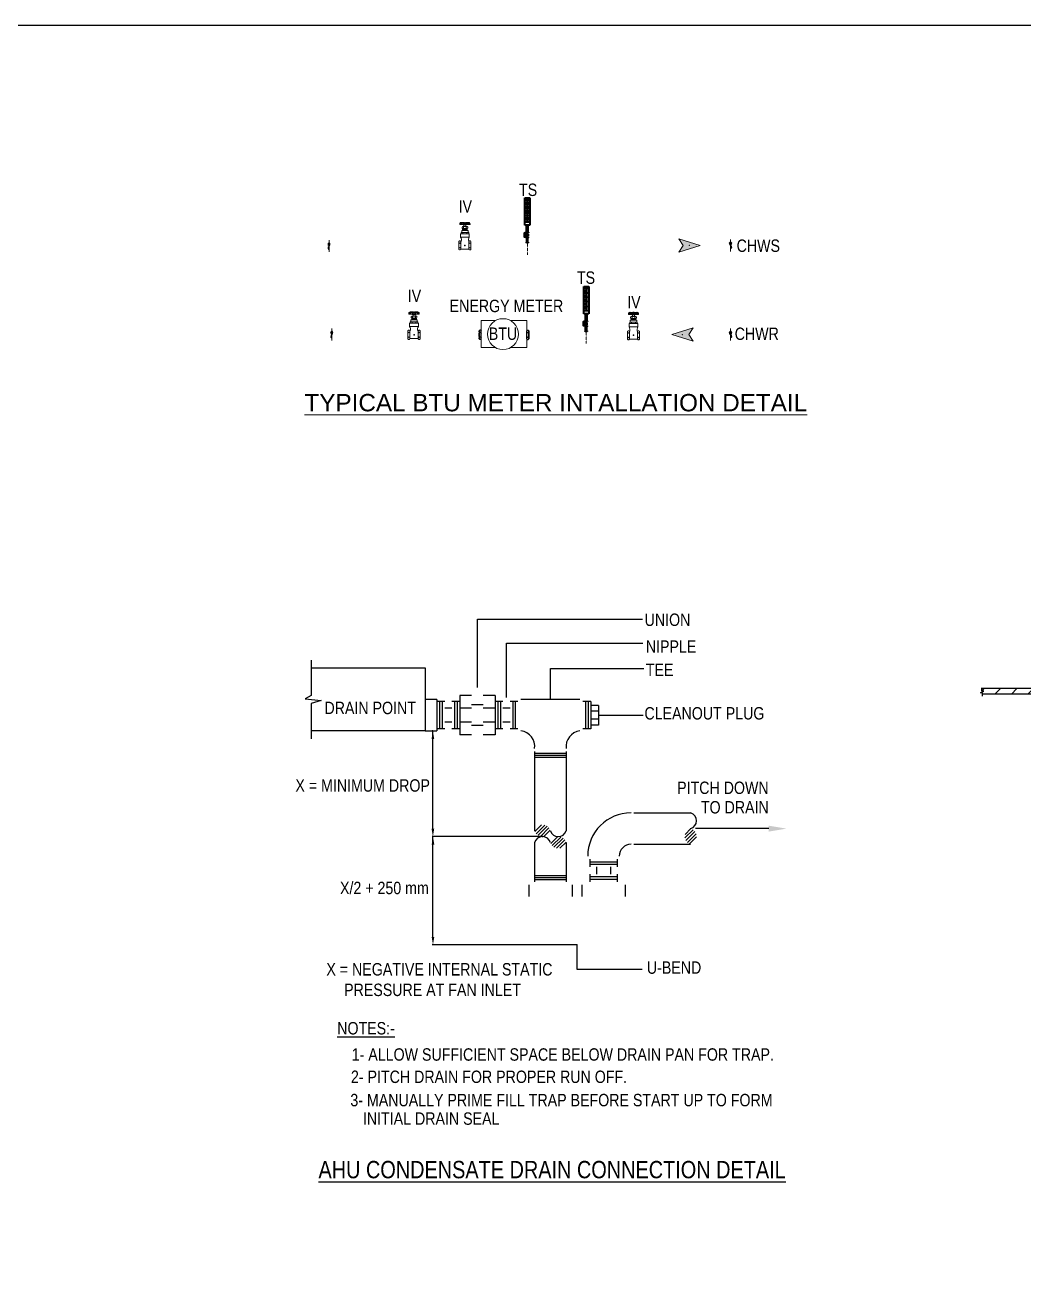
# Model space of a CAD drawing. Header units: millimetres. Extents: x -95178 to 274693, y -2232 to 263302.
# Drawn here: x 63924 to 84058, y 29185 to 54546 of the extents above; entities that cross this region are included whole.
import ezdxf
from ezdxf.enums import TextEntityAlignment as Align

# ---------------------------------------------------------------- set-up
doc = ezdxf.new("R2010")
doc.units = ezdxf.units.MM
doc.set_wipeout_variables(frame=1)
doc.linetypes.add('76-10767-XM-MECH-LEVEL 1$0$DASHED2', pattern=[0.375, 0.25, -0.125])
for name, color, linetype in [('76-10767-XM-MECH-DETAIL$0$A070T-Det Title', 7, 'Continuous'), ('76-10767-XM-MECH-DETAIL$0$M500T_Mechserv-gen-text', 7, 'Continuous'), ('76-10767-XM-MECH-LEVEL 1$0$CHW_RET', 7, 'Continuous'), ('76-10767-XM-MECH-LEVEL 1$0$CHW_SUP', 7, 'Continuous')]:
    doc.layers.add(name, color=color, linetype=linetype)
for name, color, linetype, lineweight in [('76-10767-XM-MECH-DETAIL$0$TTB TXT', 7, 'Continuous', 18), ('76-10767-XM-MECH-LEVEL 1$0$A-DETL-MEDM', 7, 'Continuous', 40), ('76-10767-XM-MECH-LEVEL 1$0$block', 7, 'Continuous', 25), ('76-10767-XM-MECH-LEVEL 1$0$DTEXT', 7, 'Continuous', 18), ('76-10767-XM-MECH-LEVEL 1$0$flow', 7, 'Continuous', 9), ('76-10767-XM-MECH-LEVEL 1$0$G-ANNO-TEXT', 7, 'Continuous', 13), ('76-10767-XM-MECH-LEVEL 1$0$TTB TXT', 7, 'Continuous', 18), ('76-10767-XM-MECH-LEVEL 1$0$VALVES', 7, 'Continuous', 15)]:
    doc.layers.add(name, color=color, linetype=linetype, lineweight=lineweight)
doc.layers.add('76-10767-XM-MECH-LEVEL 1$0$tago', color=7, linetype='Continuous', lineweight=0, plot=False)
doc.styles.add('76-10767-XM-MECH-DETAIL$0$104102003-E-EL-Ground$0$ROMANS', font='romans.shx', dxfattribs={"width": 0.8})
doc.styles.add('76-10767-XM-MECH-DETAIL$0$Arial', font='ARIALN.TTF')
doc.styles.add('76-10767-XM-MECH-DETAIL$0$pamagat', font='arial.ttf', dxfattribs={"height": 5})
doc.styles.add('76-10767-XM-MECH-LEVEL 1$0$Arial Narrow_1', font='ARIALN.TTF', dxfattribs={"height": 2.458207})
doc.styles.add('76-10767-XM-MECH-LEVEL 1$0$GHD Arial Narrow', font='ARIALN.TTF', dxfattribs={"height": 1.5})
doc.dimstyles.new('76-10767-XM-MECH-DETAIL$0$104102003-E-EL-Ground$0$LEADER-W&B', dxfattribs={"dimtxt": 0.18, "dimasz": 2, "dimexe": 0.18, "dimexo": 0.0625, "dimgap": 0.09, "dimtad": 0, "dimtih": 1, "dimtoh": 1, "dimdec": 0, "dimzin": 0, "dimdsep": 46, "dimtxsty": '76-10767-XM-MECH-DETAIL$0$104102003-E-EL-Ground$0$ROMANS', "dimcen": 0.09, "dimclrd": 1, "dimclre": 1, "dimclrt": 1, "dimadec": 0, "dimazin": 0, "dimtfac": 1, "dimtdec": 0, "dimtofl": 0, "dimtmove": 2, "dimatfit": 3, "dimfxl": 1, "dimtolj": 1, "dimtzin": 0, "dimarcsym": 0})

# ---------------------------------------------------------------- blocks, each defined once
blk = doc.blocks.new('76-10767-XM-MECH-LEVEL 1$0$PPP')
at = {"lineweight": 0}
h = blk.add_hatch(dxfattribs=at)
h.set_pattern_fill('ANSI31', color=1, scale=50, style=0)
h.set_pattern_definition([(45, (-44105.0445, -47486.5786), (-4.4194174, 4.4194174), [])])
edge = h.paths.add_edge_path()
edge.add_ellipse((87, 0), major_axis=(0, -14), ratio=0.8927, start_angle=7.8633, end_angle=90)
edge.add_ellipse((87, 0), major_axis=(0, 14), ratio=0.8927, start_angle=270, end_angle=352.1367)
edge.add_arc((82, -29), 43.5, 80.9118, 138.0513)
edge.add_arc((82, 29), 43.5, 221.9487, 279.0882)
for centre, start, end in [((18, -29), 41.9487, 99.0882), ((82, -29), 80.9118, 138.0513), ((82, 29), 221.9487, 279.0882)]:
    blk.add_arc(centre, 43.5, start, end)
for centre, major_axis in [((12, 0), (0, 14)), ((87, 0), (0, -14))]:
    blk.add_ellipse(centre, major_axis=major_axis, ratio=0.8927, start_param=0.13724, end_param=1.570796)
at = {"extrusion": (0, 0, -1)}
blk.add_ellipse((87, 0), major_axis=(0, 14), ratio=0.8927, start_param=0.13724, end_param=1.570796, dxfattribs=at)
at = {"layer": '76-10767-XM-MECH-LEVEL 1$0$tago', "color": 250}
blk.add_line((-43, 0), (143, 0), dxfattribs=at)
blk = doc.blocks.new('76-10767-XM-MECH-LEVEL 1$0$A')
h = blk.add_hatch(color=8)
h.dxf.hatch_style = 1
h.paths.add_polyline_path([(71.3, 0), (-71.3, 44.4), (-42.3, 0), (-71.3, -44.4)])
blk.add_lwpolyline([(-42.3, 0), (-71.3, -44.4), (71.3, 0), (-71.3, 44.4), (-42.3, 0)])
blk.add_point((0, 0))
blk = doc.blocks.new('76-10767-XM-MECH-LEVEL 1$0$GV-25-S')
for p, q in [((-56.5, 108.5), (-56.5, 105)), ((-4.5, 105), (-56.5, 105)), ((-54.3, 108.5), (-50, 108.5)), ((-48, 65.1), (-49.7, 63.6)), ((-49.7, 59.1), (-49.7, 65.1)), ((-11.3, 65.1), (-49.7, 65.1)), ((-47.9, 108.5), (-45.8, 108.5)), ((-46.5, 65.1), (-46.5, 75.6)), ((-46.5, 75.6), (-14.5, 75.6)), ((-44.9, 92.1), (-42.4, 94.6)), ((-44.9, 92.1), (-44.9, 87.1)), ((-44.9, 87.1), (-42.4, 84.6)), ((-18.6, 94.6), (-42.4, 94.6)), ((-18.6, 84.6), (-42.4, 84.6)), ((-42.4, 84.6), (-42.4, 75.6)), ((-18.6, 81.6), (-42.4, 81.6)), ((-18.6, 78.6), (-42.4, 78.6)), ((-41.8, 65.1), (-40.1, 63.6)), ((-40.3, 108.5), (-32.5, 108.5)), ((-37.7, 92.1), (-40.2, 94.6)), ((-37.7, 87.1), (-40.2, 84.6)), ((-38.4, 65.1), (-40.1, 63.6)), ((-40.1, 59.1), (-40.1, 63.6)), ((-37.5, 103), (-39.5, 105)), ((-37.7, 92.1), (-35.2, 94.6)), ((-37.7, 92.1), (-37.7, 87.1)), ((-37.7, 87.1), (-35.2, 84.6)), ((-23.5, 103), (-37.5, 103)), ((-35.6, 94.6), (-35.6, 103)), ((-32.5, 115), (-32.5, 108.5)), ((-31.5, 116), (-29.5, 116)), ((-28.5, 115), (-28.5, 108.5)), ((-20.7, 108.5), (-28.5, 108.5)), ((-23.3, 92.1), (-25.8, 94.6)), ((-23.3, 87.1), (-25.8, 84.6)), ((-25.4, 94.6), (-25.4, 103)), ((-23.5, 103), (-21.5, 105)), ((-23.3, 92.1), (-20.8, 94.6)), ((-23.3, 92.1), (-23.3, 87.1)), ((-23.3, 87.1), (-20.8, 84.6)), ((-22.6, 65.1), (-20.9, 63.6)), ((-19.2, 65.1), (-20.9, 63.6)), ((-20.9, 63.6), (-20.9, 59.1)), ((-16.1, 92.1), (-18.6, 94.6)), ((-16.1, 87.1), (-18.6, 84.6)), ((-18.6, 84.6), (-18.6, 75.6)), ((-16.1, 92.1), (-16.1, 87.1)), ((-13.1, 108.5), (-15.2, 108.5)), ((-14.5, 65.1), (-14.5, 75.6)), ((-13, 65.1), (-11.3, 63.6)), ((-11.3, 65.1), (-11.3, 59.1)), ((-11.3, 63.6), (-11.3, 59.1)), ((-6.7, 108.5), (-11, 108.5)), ((-4.5, 108.5), (-4.5, 105)), ((-58.1, 23), (-61, 20.1)), ((-61, 14.4), (-61, 20.1)), ((-61, 20.1), (-61, -20.1)), ((-58.1, 11.5), (-61, 14.4)), ((-58.1, 11.5), (-61, 8.6)), ((-61, -8.6), (-61, 8.6)), ((-53.9, 23), (-58.1, 23)), ((-53.9, 11.5), (-58.1, 11.5)), ((-53.9, 23), (-51, 20.1)), ((-53.9, 11.5), (-51, 14.4)), ((-53.9, 11.5), (-51, 8.6)), ((-52.7, 55), (-52.7, 59.1)), ((-8.3, 59.1), (-52.7, 59.1)), ((-52.7, 41.6), (-52.7, 55)), ((-8.3, 41.6), (-52.7, 41.6)), ((-51, 14.4), (-51, 20.1)), ((-51, -20.1), (-51, 20.1)), ((-49.8, 20.1), (-51, 20.1)), ((-51, -8.6), (-51, 8.6)), ((-11.2, 20.1), (-10, 20.1)), ((-7.1, 23), (-10, 20.1)), ((-10, -20.1), (-10, 20.1)), ((-10, 14.4), (-10, 20.1)), ((-7.1, 11.5), (-10, 14.4)), ((-7.1, 11.5), (-10, 8.6)), ((-10, -8.6), (-10, 8.6)), ((-8.3, 55), (-8.3, 59.1)), ((-8.3, 41.6), (-8.3, 55)), ((-7.1, 23), (-2.9, 23)), ((-7.1, 11.5), (-2.9, 11.5)), ((-2.9, 23), (0, 20.1)), ((-2.9, 11.5), (0, 14.4)), ((-2.9, 11.5), (0, 8.6)), ((0, 20.1), (0, -20.1)), ((0, 14.4), (0, 20.1)), ((0, -8.6), (0, 8.6)), ((-58.1, -11.5), (-61, -8.6)), ((-58.1, -11.5), (-61, -14.4)), ((-61, -20.1), (-61, -14.4)), ((-58.1, -23), (-61, -20.1)), ((-53.9, -11.5), (-58.1, -11.5)), ((-53.9, -23), (-58.1, -23)), ((-53.9, -11.5), (-51, -8.6)), ((-53.9, -11.5), (-51, -14.4)), ((-53.9, -23), (-51, -20.1)), ((-51, -20.1), (-51, -14.4)), ((-10, -19), (-51, -19)), ((-7.1, -11.5), (-10, -8.6)), ((-7.1, -11.5), (-10, -14.4)), ((-10, -20.1), (-10, -14.4)), ((-7.1, -23), (-10, -20.1)), ((-7.1, -11.5), (-2.9, -11.5)), ((-7.1, -23), (-2.9, -23)), ((-2.9, -11.5), (0, -8.6)), ((-2.9, -11.5), (0, -14.4)), ((-2.9, -23), (0, -20.1)), ((0, -20.1), (0, -14.4))]:
    blk.add_line(p, q)
for centre, radius, start, end in [((-49.7, 109.2), 6.8, 65.18103, 186.07544), ((-46.7, 108.5), 7.63, 103.52498, 179.92127), ((-48.4, 109.8), 4.02, 96.62215, 199.2734), ((-44.2, 110), 6.02, 57.87353, 194.46251), ((-42.5, 108), 5.38, 99.52962, 175.15488), ((-37.2, 107.3), 8.69, 57.50265, 172.08874), ((-34.2, 108.4), 7.69, 103.54042, 168.10979), ((-35.3, 108.5), 4.96, 55.72535, 179.74039), ((-31.5, 115), 1, 90, 180), ((-29.5, 115), 1, 0, 90), ((-23.8, 107.3), 8.69, 7.91126, 122.49735), ((-25.7, 108.5), 4.96, 0.25961, 124.27465), ((-26.8, 108.4), 7.69, 11.89021, 76.45958), ((-16.8, 110), 6.02, 345.53749, 122.12647), ((-18.5, 108), 5.38, 4.84512, 80.47038), ((-11.3, 109.2), 6.8, 353.92456, 114.81897), ((-14.3, 108.5), 7.63, 0.07873, 76.47502), ((-12.6, 109.8), 4.02, 340.7266, 83.37785), ((-70.3, 28.3), 22.1, 338.25066, 37.20796), ((9.3, 28.3), 22.1, 142.79204, 201.74934)]:
    blk.add_arc(centre, radius, start, end)
blk = doc.blocks.new('76-10767-XM-MECH-LEVEL 1$0$GV25S')
blk.add_wipeout([(-30.5, 23), (30.5, 23), (30.5, -23), (-30.5, -23)]).dxf.layer = '76-10767-XM-MECH-LEVEL 1$0$block'
at = {"layer": '76-10767-XM-MECH-LEVEL 1$0$block'}
blk.add_point((0, 0), dxfattribs=at)
blk.add_blockref('76-10767-XM-MECH-LEVEL 1$0$GV-25-S', (30.5, 0))
blk = doc.blocks.new('76-10767-XM-MECH-LEVEL 1$0$TG')
at = {"layer": '76-10767-XM-MECH-LEVEL 1$0$A-DETL-MEDM'}
for p, q in [((50, 902), (-50, 902)), ((-50, 902), (-50, 355)), ((50, 355), (50, 902)), ((-50, 355), (50, 355)), ((-11, 355), (-11, 209)), ((14, 209), (14, 355)), ((-23, 205), (-23, 198)), ((-23, 198), (23, 198)), ((-23, 101), (-23, 108)), ((-23, 108), (23, 108)), ((-23, 4), (-23, 11)), ((-23, 11), (23, 11)), ((-22, 130), (-22, 175)), ((-22, 175), (-11, 175)), ((-11, 130), (-22, 130)), ((-18, 209), (18, 209)), ((-18, 96), (18, 96)), ((-18, 0), (18, 0)), ((-11, 108), (-11, 198)), ((-11, 11), (-11, 96)), ((11, 108), (11, 198)), ((11, 175), (33, 175)), ((11, 130), (33, 130)), ((11, 11), (11, 96)), ((23, 198), (23, 205)), ((23, 108), (23, 101)), ((23, 11), (23, 4)), ((33, 175), (33, 198)), ((33, 198), (47, 198)), ((33, 175), (33, 108)), ((33, 108), (47, 108)), ((56, 117), (56, 189))]:
    blk.add_line(p, q, dxfattribs=at)
at = {"layer": '76-10767-XM-MECH-LEVEL 1$0$A-DETL-MEDM', "color": 253}
for p, q in [((-39, 857), (39, 857)), ((-39, 769), (39, 769)), ((-29, 813), (29, 813)), ((0, 877), (0, 400)), ((-39, 681), (39, 681)), ((-39, 593), (39, 593)), ((-29, 725), (29, 725)), ((-29, 637), (29, 637)), ((-29, 548), (29, 548)), ((-39, 504), (39, 504)), ((-39, 416), (39, 416)), ((-29, 460), (29, 460))]:
    blk.add_line(p, q, dxfattribs=at)
at = {"layer": '76-10767-XM-MECH-LEVEL 1$0$A-DETL-MEDM'}
for centre, radius, start, end in [((-18, 205), 4.5, 90, 180), ((-18, 101), 4.5, 180, 270), ((-18, 4), 4.5, 180, 270), ((18, 205), 4.5, 0, 90), ((18, 101), 4.5, 270, 0), ((18, 4), 4.5, 270, 0), ((47, 189), 9, 0, 90), ((47, 117), 9, 270, 0)]:
    blk.add_arc(centre, radius, start, end, dxfattribs=at)

msp = doc.modelspace()

# ---------------------------------------------------------------- hatches: boundary and pattern name
h = msp.add_hatch()
h.set_pattern_fill('ANSI31', color=256, scale=1875, style=0)
h.set_pattern_definition([(45, (40218, -3196.1), (-165.72815, 165.72815), [])])
h.paths.add_polyline_path([(105545.568, 41056.274), (105545.568, 41165.588), (89785.507, 41165.588), (89785.507, 41056.274)])
h.paths.add_polyline_path([(83226.187, 41092.36), (83226.187, 41056.274), (85669.365, 41056.274), (85669.365, 41168.774), (83212.423, 41168.774), (83212.423, 41124.932), (83250.302, 41124.932), (83185.993, 41092.36)])

# ---------------------------------------------------------------- linework, layer by layer
for p, q in [((73090.826, 48393.681), (73079.326, 48382.181)), ((73079.326, 48382.181), (73079.326, 48221.181)), ((73079.326, 48359.181), (73079.326, 48382.181)), ((73090.826, 48347.681), (73079.326, 48359.181)), ((73090.826, 48347.681), (73079.326, 48336.181)), ((73079.326, 48267.181), (73079.326, 48336.181)), ((73090.826, 48255.681), (73079.326, 48267.181)), ((73090.826, 48255.681), (73079.326, 48244.181)), ((73079.326, 48221.181), (73079.326, 48244.181)), ((73090.826, 48209.681), (73079.326, 48221.181)), ((73107.826, 48393.681), (73090.826, 48393.681)), ((73107.826, 48347.681), (73090.826, 48347.681)), ((73107.826, 48255.681), (73090.826, 48255.681)), ((73107.826, 48209.681), (73090.826, 48209.681)), ((73107.826, 48393.681), (73119.326, 48382.181)), ((73107.826, 48347.681), (73119.326, 48359.181)), ((73107.826, 48347.681), (73119.326, 48336.181)), ((73107.826, 48255.681), (73119.326, 48267.181)), ((73107.826, 48255.681), (73119.326, 48244.181)), ((73107.826, 48209.681), (73119.326, 48221.181)), ((73119.326, 48221.181), (73119.326, 48382.181)), ((73119.326, 48359.181), (73119.326, 48382.181)), ((73124.12, 48382.181), (73119.326, 48382.181)), ((73119.326, 48267.181), (73119.326, 48336.181)), ((73119.326, 48221.181), (73119.326, 48244.181)), ((74034.75, 48382.181), (74039.544, 48382.181)), ((74051.044, 48393.681), (74039.544, 48382.181)), ((74039.544, 48221.181), (74039.544, 48382.181)), ((74039.544, 48359.181), (74039.544, 48382.181)), ((74051.044, 48347.681), (74039.544, 48359.181)), ((74051.044, 48347.681), (74039.544, 48336.181)), ((74039.544, 48267.181), (74039.544, 48336.181)), ((74051.044, 48255.681), (74039.544, 48267.181)), ((74051.044, 48255.681), (74039.544, 48244.181)), ((74039.544, 48221.181), (74039.544, 48244.181)), ((74051.044, 48209.681), (74039.544, 48221.181)), ((74051.044, 48393.681), (74068.044, 48393.681)), ((74051.044, 48347.681), (74068.044, 48347.681)), ((74051.044, 48255.681), (74068.044, 48255.681)), ((74051.044, 48209.681), (74068.044, 48209.681)), ((74068.044, 48393.681), (74079.544, 48382.181)), ((74068.044, 48347.681), (74079.544, 48359.181)), ((74068.044, 48347.681), (74079.544, 48336.181)), ((74068.044, 48255.681), (74079.544, 48267.181)), ((74068.044, 48255.681), (74079.544, 48244.181)), ((74068.044, 48209.681), (74079.544, 48221.181)), ((74079.544, 48382.181), (74079.544, 48221.181)), ((74079.544, 48359.181), (74079.544, 48382.181)), ((74079.544, 48267.181), (74079.544, 48336.181)), ((74079.544, 48221.181), (74079.544, 48244.181)), ((85811.865, 41168.774), (83212.423, 41168.774)), ((85811.865, 41056.274), (83226.187, 41056.274))]:
    msp.add_line(p, q)
msp.add_lwpolyline([(37907.159, 54546.49), (108319.436, 54546.49), (108319.436, -2232.437), (37907.159, -2232.437)], close=True)
msp.add_lwpolyline([(83226.187, 41013.043), (83226.187, 41084.265), (83185.993, 41084.265), (83250.302, 41116.837), (83212.423, 41116.837), (83212.423, 41183.851)])
at = {"layer": '76-10767-XM-MECH-DETAIL$0$M500T_Mechserv-gen-text'}
for p, q in [((69687.888, 41742.312), (69687.888, 41028.559)), ((69687.888, 41583.7), (71987.365, 41583.7)), ((71987.365, 41583.7), (71987.365, 40314.806)), ((69687.888, 41028.559), (69568.706, 40962.81)), ((69568.706, 40962.81), (69892.254, 40930.094)), ((69892.254, 40930.094), (69687.888, 40869.948)), ((69687.888, 40869.948), (69687.888, 40156.195)), ((72225.283, 40949.253), (71987.365, 40949.253)), ((72225.283, 40949.253), (72225.283, 40314.806)), ((72383.895, 40909.601), (72225.283, 40909.601)), ((72278.154, 40909.601), (72278.154, 40354.459)), ((72331.024, 40909.601), (72331.024, 40354.459)), ((72685.257, 40909.601), (72526.645, 40909.601)), ((72579.516, 40909.601), (72579.516, 40354.459)), ((72632.387, 40909.601), (72632.387, 40354.459)), ((72685.257, 41028.559), (72685.257, 40235.501)), ((72923.175, 41028.559), (72685.257, 41028.559)), ((73161.092, 40838.225), (72923.175, 40838.225)), ((73399.01, 41028.559), (73161.092, 41028.559)), ((73399.01, 41028.559), (73399.01, 40235.501)), ((73557.622, 40909.601), (73399.01, 40909.601)), ((73451.88, 40909.601), (73451.88, 40354.459)), ((73504.751, 40909.601), (73504.751, 40354.459)), ((73858.984, 40909.601), (73700.372, 40909.601)), ((73753.243, 40909.601), (73753.243, 40354.459)), ((73806.113, 40909.601), (73806.113, 40354.459)), ((75108.051, 40949.253), (73918.463, 40949.253)), ((75326.143, 40909.601), (75167.531, 40909.601)), ((75220.401, 40909.601), (75220.401, 40354.459)), ((75273.272, 40909.601), (75273.272, 40354.459)), ((75326.143, 40909.601), (75326.143, 40354.459)), ((72526.645, 40770.815), (72383.895, 40770.815)), ((72923.175, 40774.781), (72685.257, 40774.781)), ((73399.01, 40774.781), (73161.092, 40774.781)), ((73700.372, 40770.815), (73557.622, 40770.815)), ((75484.754, 40830.295), (75326.143, 40830.295)), ((75484.754, 40711.336), (75326.143, 40711.336)), ((75484.754, 40830.295), (75484.754, 40433.765)), ((72383.895, 40354.459), (72225.283, 40354.459)), ((72526.645, 40493.245), (72383.895, 40493.245)), ((72685.257, 40354.459), (72526.645, 40354.459)), ((72923.175, 40489.279), (72685.257, 40489.279)), ((73161.092, 40425.835), (72923.175, 40425.835)), ((73399.01, 40489.279), (73161.092, 40489.279)), ((73557.622, 40354.459), (73399.01, 40354.459)), ((73700.372, 40493.245), (73557.622, 40493.245)), ((73858.984, 40354.459), (73700.372, 40354.459)), ((75326.143, 40354.459), (75167.531, 40354.459)), ((75484.754, 40552.724), (75326.143, 40552.724)), ((75484.754, 40433.765), (75326.143, 40433.765)), ((71987.365, 40314.806), (69687.888, 40314.806)), ((71987.365, 40314.806), (72225.283, 40314.806)), ((72141.384, 40314.806), (72130.171, 40314.806)), ((72144.571, 38342.63), (72144.571, 40314.806)), ((72923.175, 40235.501), (72685.257, 40235.501)), ((73399.01, 40235.501), (73161.092, 40235.501)), ((74196.034, 39898.451), (74196.034, 38301.588)), ((74830.481, 39858.798), (74196.034, 39858.798)), ((74830.481, 39819.145), (74196.034, 39819.145)), ((74830.481, 39898.451), (74830.481, 38301.588)), ((74830.481, 39779.492), (74196.034, 39779.492)), ((76198.507, 38662.43), (77341.139, 38662.43)), ((74201.421, 38286.044), (74334.718, 38419.341)), ((74227.644, 38242.17), (74399.746, 38414.272)), ((74264.779, 38209.208), (74447.534, 38391.963)), ((74313.502, 38187.834), (74483.904, 38358.235)), ((74380.417, 38184.652), (74509.281, 38313.515)), ((77225.151, 38155.402), (77390.839, 38321.091)), ((77227.383, 38227.731), (77343.996, 38344.345)), ((78916.877, 38344.345), (77441.86, 38344.345)), ((72141.384, 38182.63), (72130.171, 38182.63)), ((72141.384, 38182.63), (72131.984, 38182.63)), ((74354.596, 38182.63), (72146.241, 38182.63)), ((74354.596, 38182.63), (72146.241, 38182.63)), ((72146.384, 36161.718), (72146.384, 38182.63)), ((74196.034, 38063.671), (74196.034, 37270.612)), ((74520.307, 38044.153), (74658.219, 38182.065)), ((74547.461, 38001.21), (74721.31, 38175.059)), ((74585.458, 37969.11), (74768.077, 38151.729)), ((74635.263, 37948.818), (74803.591, 38117.145)), ((74704.511, 37947.968), (74827.999, 38071.457)), ((74830.481, 38063.671), (74830.481, 37270.612)), ((77244.138, 38104.292), (77426.416, 38286.571)), ((77275.23, 38065.287), (77450.898, 38240.956)), ((77317.111, 38037.071), (77459.963, 38179.923)), ((76198.507, 38027.983), (77341.139, 38027.983)), ((75306.316, 37730.586), (75306.316, 37571.974)), ((75306.316, 37677.716), (75861.457, 37677.716)), ((75306.316, 37624.845), (75861.457, 37624.845)), ((75445.101, 37571.974), (75445.101, 37429.224)), ((75722.672, 37571.974), (75722.672, 37429.224)), ((75861.457, 37730.586), (75861.457, 37571.974)), ((74830.481, 37389.571), (74196.034, 37389.571)), ((74830.481, 37349.918), (74196.034, 37349.918)), ((74830.481, 37310.265), (74196.034, 37310.265)), ((75306.316, 37429.224), (75306.316, 37270.612)), ((75306.316, 37376.353), (75861.457, 37376.353)), ((75306.316, 37323.483), (75861.457, 37323.483)), ((75861.457, 37429.224), (75861.457, 37270.612)), ((74077.075, 37211.133), (74077.075, 36973.215)), ((74949.44, 37211.133), (74949.44, 36973.215)), ((75147.704, 37211.133), (75147.704, 36973.215)), ((76020.069, 37211.133), (76020.069, 36973.215)), ((72141.384, 36001.718), (72131.984, 36001.718)), ((75048.523, 36001.718), (72146.241, 36001.718))]:
    msp.add_line(p, q, dxfattribs=at)
for centre, radius, start, end in [((73878.81, 39997.583), 319.692, 352.8749836, 82.8749836), ((75147.704, 39997.583), 319.692, 97.1250164, 187.1250164), ((76139.028, 37790.065), 872.365, 90, 180), ((77294.877, 38503.818), 165.221, 286.2602047, 73.7397953), ((74671.869, 38347.85), 165.221, 196.2602047, 343.7397953), ((74354.646, 38017.409), 165.221, 16.2602047, 163.7397953), ((76139.028, 37790.065), 237.918, 90, 180)]:
    msp.add_arc(centre, radius, start, end, dxfattribs=at)
for p in [(74354.646, 38182.63), (74354.646, 38182.63), (75048.572, 36001.718)]:
    msp.add_point(p, dxfattribs=at)
for points in [[(72117.904, 40154.806), (72171.238, 40154.806), (72144.571, 40314.806)], [(72117.904, 38342.63), (72171.238, 38342.63), (72144.571, 38182.63)], [(78916.877, 38403.824), (79273.753, 38344.345), (78916.877, 38284.866)], [(78916.877, 38284.866), (78916.877, 38403.824), (79273.753, 38344.345)], [(72119.717, 38022.63), (72173.05, 38022.63), (72146.384, 38182.63)], [(72119.717, 36161.718), (72173.05, 36161.718), (72146.384, 36001.718)]]:
    msp.add_solid(points, dxfattribs=at)
at = {"layer": '76-10767-XM-MECH-LEVEL 1$0$DTEXT', "color": 8, "linetype": '76-10767-XM-MECH-LEVEL 1$0$DASHED2'}
for p, q in [((74048.929, 49914.027, -5613.158), (74048.929, 50160.04)), ((75235.083, 48126.063, -5613.158), (75235.083, 48372.075))]:
    msp.add_line(p, q, dxfattribs=at)
at = {"layer": '76-10767-XM-MECH-LEVEL 1$0$DTEXT'}
for points in [[(73406.828, 48043.322), (73119.516, 48043.322), (73119.516, 48588.528), (73406.828, 48588.528)], [(73708.306, 48588.528), (74039.544, 48588.528), (74039.544, 48043.322), (73708.306, 48043.322)]]:
    msp.add_lwpolyline(points, dxfattribs=at)
msp.add_circle((73557.567, 48315.925), 311.504, dxfattribs=at)

# ---------------------------------------------------------------- block references
at = {"layer": '76-10767-XM-MECH-LEVEL 1$0$A-DETL-MEDM', "xscale": -1}
for p in [(74046.699, 50160.04), (75235.083, 48372.075)]:
    msp.add_blockref('76-10767-XM-MECH-LEVEL 1$0$TG', p, dxfattribs=at)
at = {"layer": '76-10767-XM-MECH-LEVEL 1$0$CHW_RET', "color": 9, "ltscale": 0.005}
for p, xscale, yscale, zscale, rotation in [((70105.963, 48243.435), 1.280000000000006, 1.280000000000006, 1.280000000000006, 90), ((78144.092, 48243.435), -1.28, 1.28, 1.28, 270)]:
    msp.add_blockref('76-10767-XM-MECH-LEVEL 1$0$PPP', p, dxfattribs=dict(at, xscale=xscale, yscale=yscale, zscale=zscale, rotation=rotation))
at = {"layer": '76-10767-XM-MECH-LEVEL 1$0$CHW_SUP', "color": 9}
for p, xscale, yscale, zscale, rotation in [((78144.092, 50040.48), -1.28, 1.28, 1.28, 270), ((70050.237, 50027.321), 1.280000000000006, 1.280000000000006, 1.280000000000006, 90)]:
    msp.add_blockref('76-10767-XM-MECH-LEVEL 1$0$PPP', p, dxfattribs=dict(at, xscale=xscale, yscale=yscale, zscale=zscale, rotation=rotation))
at = {"layer": '76-10767-XM-MECH-LEVEL 1$0$flow', "xscale": -3, "yscale": 3, "zscale": 3, "rotation": 180}
msp.add_blockref('76-10767-XM-MECH-LEVEL 1$0$A', (77317.611, 50104.8, 246.483), dxfattribs=at)
at = {"layer": '76-10767-XM-MECH-LEVEL 1$0$flow', "xscale": -3, "yscale": 3, "zscale": 3}
msp.add_blockref('76-10767-XM-MECH-LEVEL 1$0$A', (77175.022, 48307.755, 184.862), dxfattribs=at)

# ---------------------------------------------------------------- texts
at = {"layer": '76-10767-XM-MECH-DETAIL$0$A070T-Det Title', "style": '76-10767-XM-MECH-DETAIL$0$Arial'}
msp.add_text('%%UAHU CONDENSATE DRAIN CONNECTION DETAIL', height=350, rotation=360, dxfattribs=at).set_placement((69837.611, 31293.629))
at = {"layer": '76-10767-XM-MECH-DETAIL$0$M500T_Mechserv-gen-text', "style": '76-10767-XM-MECH-DETAIL$0$Arial'}
for s, p in [('UNION', (76412.898, 42431.593, 798.291)), ('NIPPLE', (76437.504, 41889.832, 798.291)), ('TEE', (76437.505, 41419.316, 798.291)), ('DRAIN POINT', (69958.041, 40653.201, 798.291)), ('CLEANOUT PLUG', (76409.512, 40544.982, 798.291)), ('X = MINIMUM DROP', (69372.323, 39089.334)), ('X/2 + 250 mm', (70271.438, 37022.826)), ('X = NEGATIVE INTERNAL STATIC', (69996.757, 35382.592)), ('U-BEND', (76458.284, 35417.251)), ('    PRESSURE AT FAN INLET', (70036.463, 34968.374)), ('%%UNOTES:-', (70215.874, 34193.919)), ('1- ALLOW SUFFICIENT SPACE BELOW DRAIN PAN FOR TRAP.', (70508.002, 33664.733)), ('2- PITCH DRAIN FOR PROPER RUN OFF.', (70492.528, 33214.931)), ('3- MANUALLY PRIME FILL TRAP BEFORE START UP TO FORM', (70480.767, 32745.362)), ('   INITIAL DRAIN SEAL', (70494.384, 32372.417))]:
    msp.add_text(s, height=250, dxfattribs=at).set_placement(p)
for s, p in [('PITCH DOWN', (78913.311, 39042.786)), ('TO DRAIN', (78915.135, 38650.029))]:
    msp.add_text(s, height=250, dxfattribs=at).set_placement(p, align=Align.RIGHT)
at = {"layer": '76-10767-XM-MECH-DETAIL$0$TTB TXT', "color": 7, "style": '76-10767-XM-MECH-DETAIL$0$pamagat'}
msp.add_text('%%UTYPICAL BTU METER INTALLATION DETAIL', height=350, dxfattribs=at).set_placement((79688.631, 46934.453, -11226.315), align=Align.MIDDLE_RIGHT)
at = {"layer": '76-10767-XM-MECH-LEVEL 1$0$G-ANNO-TEXT', "style": '76-10767-XM-MECH-LEVEL 1$0$Arial Narrow_1'}
for s, p in [('TS', (73880.874, 51101.441)), ('TS', (75048.56, 49330.097)), ('ENERGY METER', (72481.864, 48759.601)), ('BTU', (73271.431, 48199.97))]:
    msp.add_text(s, height=250, dxfattribs=at).set_placement(p)
at = {"layer": '76-10767-XM-MECH-LEVEL 1$0$TTB TXT', "color": 7, "style": '76-10767-XM-MECH-LEVEL 1$0$GHD Arial Narrow'}
for s, p in [('IV', (72663.131, 50766.644)), ('CHWS', (78267.656, 49973.992, 246.483)), ('IV', (71637.675, 48963.525, 5613.158)), ('CHWR', (78229.243, 48198.07, 246.483))]:
    msp.add_text(s, height=250, dxfattribs=at).set_placement(p)

# ---------------------------------------------------------------- leaders
at = {"layer": '76-10767-XM-MECH-DETAIL$0$M500T_Mechserv-gen-text'}
for points in [[(73042.134, 41187.171), (73042.134, 42570.755), (76369.905, 42570.755)], [(73628.997, 40988.906), (73628.997, 42086.564), (76376.037, 42086.564)], [(74513.257, 40949.253), (74513.257, 41571.728), (76394.432, 41571.728)], [(75484.897, 40632.054), (76382.168, 40632.054)], [(75048.572, 36001.718), (75048.572, 35507.48), (76361.112, 35507.48)]]:
    msp.add_leader(points, dimstyle='76-10767-XM-MECH-DETAIL$0$104102003-E-EL-Ground$0$LEADER-W&B', override={"dimgap": 0.09, "dimtad": 0, "dimclrd": 9, "dimfxl": 0.18}, dxfattribs=at)

# ---------------------------------------------------------------- next in the draw order: block references
at = {"layer": '76-10767-XM-MECH-LEVEL 1$0$VALVES', "xscale": 4, "yscale": 4, "zscale": 4}
for p in [(72789.607, 50104.8), (71764.151, 48301.681, 5613.158), (76188.806, 48293.512, 5613.158)]:
    msp.add_blockref('76-10767-XM-MECH-LEVEL 1$0$GV25S', p, dxfattribs=at)

# ---------------------------------------------------------------- next in the draw order: texts
at = {"layer": '76-10767-XM-MECH-LEVEL 1$0$TTB TXT', "color": 7, "style": '76-10767-XM-MECH-LEVEL 1$0$GHD Arial Narrow'}
msp.add_text('IV', height=250, dxfattribs=at).set_placement((76062.331, 48838.207))

doc.saveas('drawing.dxf')
